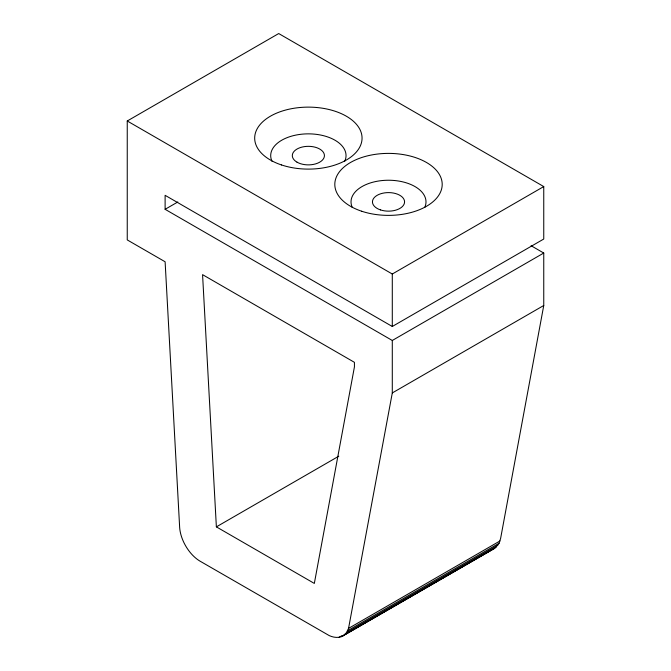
<?xml version="1.0" encoding="UTF-8"?>
<svg xmlns="http://www.w3.org/2000/svg" width="671" height="671" viewBox="0 0 671 671"><rect width="100%" height="100%" fill="white"/><g stroke="black" fill="none" stroke-linecap="round" stroke-linejoin="round"><path stroke-width="1.01" d="M343.225 635.747L346.404 632.728L348.543 628.4L392.292 392.938L392.292 340.474L165.116 209.31L165.116 195.32L392.292 326.483L543.753 239.035L543.753 186.572L278.708 33.55L127.247 120.99L127.247 239.916L165.116 261.774L179.66 527.582A29.214 16.867 60 0 0 199.832 561.04L329.285 635.63C333.621 637.593 338.981 638.347 343.225 635.747L494.678 548.299L499.073 543.275L500.633 538.36L543.753 305.498L543.753 253.034L531.08 245.712M165.116 209.31L177.807 201.979M127.247 120.99L392.292 274.011L543.753 186.572M392.292 340.474L543.753 253.034M392.292 392.938L543.753 305.498M216.372 526.869L314.33 583.426L354.431 366.894L354.431 362.332L202.567 274.649L216.372 526.869L338.805 456.188M348.543 628.4L499.996 540.952M347.612 630.715L499.073 543.275M346.404 632.728L497.865 545.288M339.157 637.274L341.875 635.705M344.936 634.414L496.389 546.974M341.287 636.704L494.678 548.299M491.323 549.641L492.74 549.255M392.292 274.011L392.292 326.483M352.3 207.473A37.484 21.64 0 0 1 388.509 180.239A37.484 21.64 0 0 1 424.718 207.473M271.981 161.233A37.668 21.749 0 0 1 308.366 133.856A37.668 21.749 0 0 1 344.751 161.233M361.669 211.231A53.688 30.992 0 0 0 442.197 184.391A53.688 30.992 0 0 0 361.669 157.542A53.688 30.992 0 0 0 361.669 211.231M281.526 164.957A53.688 30.992 0 0 0 362.055 138.117A53.688 30.992 0 0 0 281.526 111.277A53.688 30.992 0 0 0 281.526 164.957M380.474 209.906A16.062 9.277 0 0 0 404.571 201.879A16.062 9.277 0 0 0 380.474 193.844A16.062 9.277 0 0 0 380.474 209.906M297.01 162.164A16.062 9.277 0 0 0 323.883 158.004A16.062 9.277 0 0 0 304.206 146.647A16.062 9.277 0 0 0 297.01 162.164"/></g></svg>
